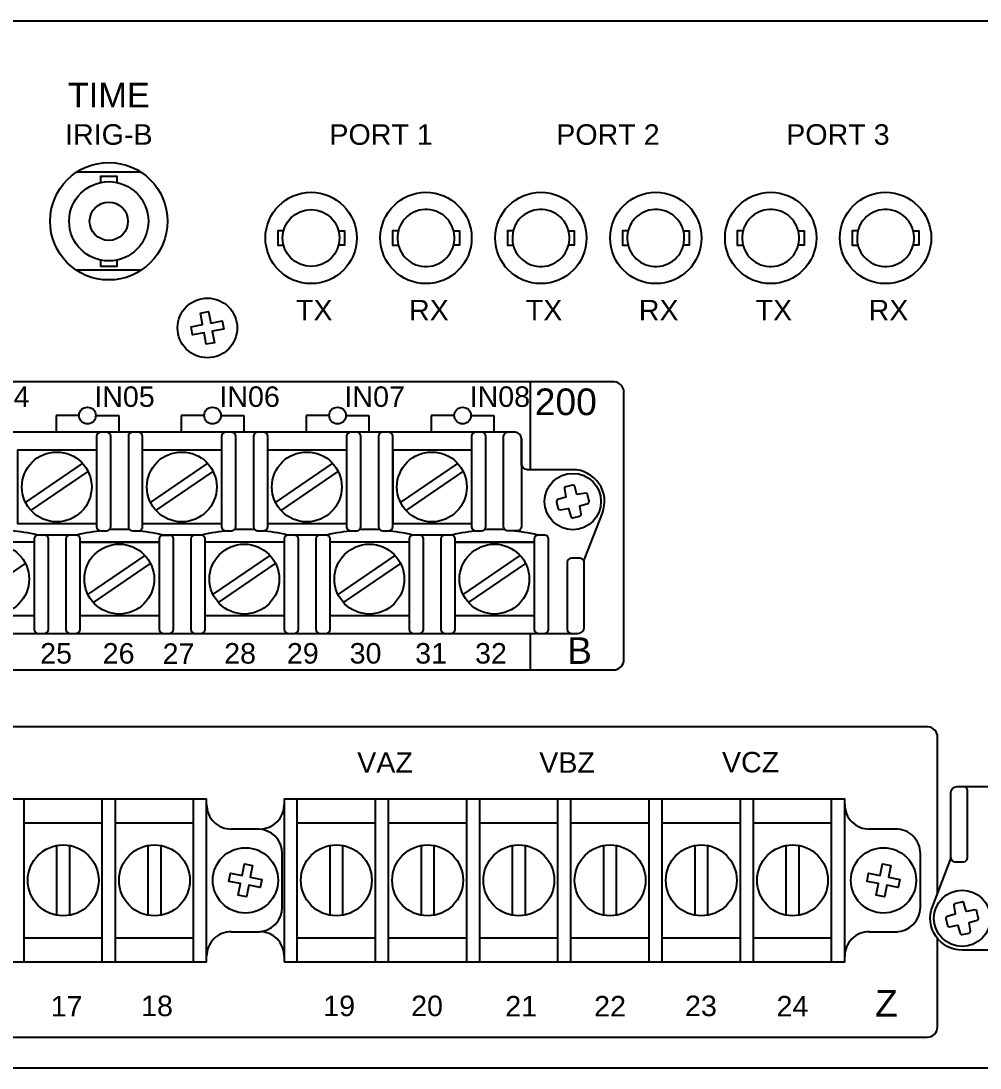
# Model space of a CAD drawing. Header units: inches. Extents: x 2.3 to 23.5, y 0.5 to 14.5.
# Drawn here: x 11.81 to 16.41, y 3.29 to 8.31 of the extents above; entities that cross this region are included whole.
import ezdxf
from ezdxf.enums import TextEntityAlignment as Align

# ---------------------------------------------------------------- set-up
doc = ezdxf.new("R2010")
doc.units = ezdxf.units.IN
doc.header["$MEASUREMENT"] = 0
doc.layers.add('DWG', color=7, linetype='Continuous')
doc.styles.add('Arial', font='arial.ttf')

msp = doc.modelspace()

# ---------------------------------------------------------------- linework, layer by layer
at = {"layer": 'DWG'}
for points in [[(20.33183167017974, 8.310184563789672, -0.414213562373095), (20.45283167017974, 8.189184563789674), (20.4528317351609, 3.410184493353583, -0.415701394917881), (20.33183173467437, 3.289184493353584), (3.323831664642939, 3.289184561741592, -0.4142135623731193), (3.202831664642942, 3.410184561741604), (3.202831670179703, 8.189184563789674, -0.4145989712383513), (3.323699967758916, 8.310184492113915), (20.33196337260165, 8.310184492113915)], [(13.77036225941599, 7.40483794680191, 10376.12174335942), (13.77041441361218, 7.404829648466125)], [(14.32136225941599, 7.40483794680191, 10376.12174335942), (14.32141441361217, 7.404829648466125)], [(14.87236225941599, 7.40483794680191, 10376.12174335942), (14.87241441361217, 7.404829648466125)], [(15.423362259416, 7.40483794680191, 10376.12174335942), (15.42341441361218, 7.404829648466125)], [(15.97436225941599, 7.40483794680191, 10376.12174335942), (15.97441441361218, 7.404829648466125)], [(14.20648250898646, 6.307638293401434, 0.4142135623730607), (14.17648250898646, 6.337638293401435), (9.178180676254213, 6.337638293401435, 0.414213562373078), (9.148180676254212, 6.307638293401434), (9.148180676254212, 5.993170716431447, -0.09250175712104021), (9.14616179545976, 5.982351429578566), (9.060637283650696, 5.761165727372282, 0.5269038964343622), (9.20334099159899, 5.55298736442259), (9.428180855105692, 5.55298736442259, -0.4142135623730779), (9.458180855105692, 5.522987364422589)], [(9.478180855105691, 5.845195182144264, 0.414213562373095), (9.458180855105692, 5.825195182144265), (9.458180855105692, 5.522987364422589), (9.458180855105692, 5.403638249612202, 0.414213562373095), (9.488180855105693, 5.373638249612201), (14.47748244514285, 5.373638249612201, 0.414213562373095), (14.50748244514285, 5.403638249612202), (14.50748244514285, 5.718105067964716, -0.09250175712104637), (14.5095013259373, 5.728924354817595), (14.59502613107631, 5.950110815641354, 0.5269038964343592), (14.45232242312802, 6.158289178591046), (14.23648250898647, 6.158289178591046, -0.414213562373095), (14.20648250898646, 6.188289178591047), (14.20648250898646, 6.307638293401434), (14.20648250898646, 5.88556740385164, -0.414213562373095), (14.18648250898647, 5.865567403851641), (14.14036994514284, 5.865567403851641, -0.414213562373095), (14.12036994514284, 5.88556740385164), (14.12036994514284, 6.317638293401435, -0.414213562373095), (14.14036994514284, 6.337638293401435)], [(12.1888866118095, 6.337638293401435, 0.414213562373095), (12.1688866118095, 6.317638293401435), (12.1688866118095, 5.88556740385164, 0.414213562373095), (12.1888866118095, 5.865567403851641), (12.21753105625395, 5.865567403851641, 0.414213562373095), (12.23753105625395, 5.88556740385164), (12.23753105625394, 6.317638293401435, 0.414213562373095), (12.21753105625394, 6.337638293401435)], [(12.34146161180952, 6.337638293401437, 0.414213562373095), (12.32146161180952, 6.317638293401437), (12.32146161180952, 5.885567403851642, 0.414213562373095), (12.34146161180952, 5.865567403851642), (12.37010605625396, 5.865567403851642, 0.414213562373095), (12.39010605625396, 5.885567403851642), (12.39010605625396, 6.317638293401437, 0.414213562373095), (12.37010605625396, 6.337638293401437)], [(12.78852411180952, 6.337638293401435, 0.414213562373095), (12.76852411180952, 6.317638293401435), (12.76852411180953, 5.88556740385164, 0.414213562373095), (12.78852411180953, 5.865567403851641), (12.81716855625397, 5.865567403851641, 0.414213562373095), (12.83716855625397, 5.88556740385164), (12.83716855625397, 6.317638293401435, 0.414213562373095), (12.81716855625397, 6.337638293401435)], [(12.94109772292063, 6.337638293401435, 0.414213562373095), (12.92109772292063, 6.317638293401435), (12.92109772292063, 5.88556740385164, 0.414213562373095), (12.94109772292063, 5.865567403851641), (12.96974216736508, 5.865567403851641, 0.414213562373095), (12.98974216736508, 5.88556740385164), (12.98974216736508, 6.317638293401435, 0.414213562373095), (12.96974216736508, 6.337638293401435)], [(13.38816022292064, 6.337638293401435, 0.414213562373095), (13.36816022292064, 6.317638293401435), (13.36816022292064, 5.88556740385164, 0.414213562373095), (13.38816022292064, 5.865567403851641), (13.41680466736509, 5.865567403851641, 0.414213562373095), (13.43680466736509, 5.88556740385164), (13.43680466736508, 6.317638293401435, 0.414213562373095), (13.41680466736508, 6.337638293401435)], [(13.54073383403175, 6.337638293401435, 0.414213562373095), (13.52073383403175, 6.317638293401435), (13.52073383403175, 5.88556740385164, 0.414213562373095), (13.54073383403175, 5.865567403851641), (13.5693782784762, 5.865567403851641, 0.414213562373095), (13.5893782784762, 5.88556740385164), (13.58937827847619, 6.317638293401435, 0.414213562373095), (13.56937827847619, 6.337638293401435)], [(13.98779633403173, 6.337638293401435, 0.414213562373095), (13.96779633403173, 6.317638293401435), (13.96779633403173, 5.88556740385164, 0.414213562373095), (13.98779633403173, 5.865567403851641), (14.01644077847618, 5.865567403851641, 0.414213562373095), (14.03644077847618, 5.88556740385164), (14.03644077847617, 6.317638293401435, 0.414213562373095), (14.01644077847617, 6.337638293401435)], [(14.45188468741289, 6.083842845268107), (14.41899418736676, 6.076149827471838, 0.3918076112591646), (14.41266412715881, 6.066347327377823), (14.41969407261496, 6.027012955105182, -0.399736758772524), (14.41897717422996, 6.025857748450228), (14.38060492417613, 6.014712750531528, 0.3918336306452697), (14.3746274465618, 6.004691499631207), (14.37820255192854, 5.988182817007585), (14.38232031769309, 5.971800926252584, 0.3918009305141076), (14.39212281778711, 5.965470646047187), (14.43145719005975, 5.972500811500783, -0.3997462427852815), (14.43261232338222, 5.971783619785842), (14.44375710130346, 5.933411663061962, 0.3917796854875317), (14.45377842553627, 5.92743374545271), (14.4866689255824, 5.935126689916492, 0.3918730117371313), (14.49299898579034, 5.944929190010507)], [(14.49299957245023, 5.944929190010507), (14.4859690403342, 5.984263562283148, -0.3996556551780012), (14.48668652537909, 5.985418768938104), (14.52505818877303, 5.996563766856804, 0.391792528397735), (14.53103625304725, 6.006585017757125), (14.52334338191595, 6.039475591135746, 0.3917823484332861), (14.51354088182194, 6.045805871341143), (14.4742065095493, 6.038775705887547, -0.3998975175916156), (14.47305137622683, 6.039492897602489), (14.4619060116457, 6.07786485432637, 0.3918145166464126), (14.45188468741289, 6.083842771935625)], [(11.88591439599677, 5.845195186949258, 0.03581944278258475), (11.75843715138137, 5.865567403851639)], [(11.88958383403174, 5.845195182144264, 0.414213562373095), (11.86958383403174, 5.825195182144265), (11.86958383403175, 5.3936382496122, 0.414213562373095), (11.88958383403175, 5.373638249612201)], [(11.91822827847619, 5.373638249612201, 0.414213562373095), (11.93822827847619, 5.3936382496122), (11.93822827847619, 5.825195182144265, 0.414213562373095), (11.91822827847619, 5.845195182144264)], [(12.04162966736507, 5.845195182144264, 0.414213562373095), (12.02162966736507, 5.825195182144265), (12.02162966736507, 5.3936382496122, 0.414213562373095), (12.04162966736507, 5.373638249612201)], [(12.07027411180952, 5.373638249612201, 0.414213562373095), (12.09027411180952, 5.3936382496122), (12.09027411180952, 5.825195182144265, 0.414213562373095), (12.07027411180951, 5.845195182144264)], [(12.20154302950107, 5.865567403851639, 0.03581944278258247), (12.07406578488568, 5.84519518694926)], [(12.32833507066844, 5.870477873783688, 0.03038910950689478), (12.23061193630426, 5.870437073023835)], [(12.48555189599677, 5.845195186949258, 0.03581944278258475), (12.35807465138137, 5.865567403851639)], [(12.51786577847619, 5.373638249612201, 0.414213562373095), (12.53786577847619, 5.3936382496122), (12.53786577847619, 5.825195182144265, 0.414213562373095), (12.51786577847618, 5.845195182144264), (12.48922133403174, 5.845195182144264, 0.414213562373095), (12.46922133403174, 5.825195182144265), (12.46922133403174, 5.3936382496122, 0.414213562373095), (12.48922133403174, 5.373638249612201)], [(12.64126577847618, 5.845195182144264, 0.414213562373095), (12.62126577847618, 5.825195182144265), (12.62126577847619, 5.3936382496122, 0.414213562373095), (12.64126577847619, 5.373638249612201), (12.66991022292063, 5.373638249612201, 0.414213562373095), (12.68991022292063, 5.3936382496122), (12.68991022292063, 5.825195182144265, 0.414213562373095), (12.66991022292063, 5.845195182144264)], [(12.80117914061218, 5.865567403851639, 0.03581944278258247), (12.67370189599679, 5.84519518694926)], [(12.92797118177956, 5.870477873783688, 0.03038910950689478), (12.83024804741538, 5.870437073023835)], [(13.08518800710788, 5.845195186949258, 0.03581944278258475), (12.95771076249249, 5.865567403851639)], [(13.08885744514285, 5.845195182144264, 0.414213562373095), (13.06885744514285, 5.825195182144265), (13.06885744514286, 5.3936382496122, 0.414213562373095), (13.08885744514286, 5.373638249612201)], [(13.1175018895873, 5.373638249612201, 0.414213562373095), (13.1375018895873, 5.3936382496122), (13.1375018895873, 5.825195182144265, 0.414213562373095), (13.1175018895873, 5.845195182144264)], [(13.2409018895873, 5.845195182144264, 0.414213562373095), (13.2209018895873, 5.825195182144265), (13.2209018895873, 5.3936382496122, 0.414213562373095), (13.2409018895873, 5.373638249612201)], [(13.26954633403175, 5.373638249612201, 0.414213562373095), (13.28954633403175, 5.3936382496122), (13.28954633403175, 5.825195182144265, 0.414213562373095), (13.26954633403174, 5.845195182144264)], [(13.4008152517233, 5.865567403851639, 0.03581944278258247), (13.27333800710791, 5.84519518694926)], [(13.52760729289067, 5.870477873783688, 0.03038910950689478), (13.42988415852649, 5.870437073023835)], [(13.684824118219, 5.845195186949258, 0.03581944278258475), (13.5573468736036, 5.865567403851639)], [(13.68849355625397, 5.845195182144264, 0.414213562373095), (13.66849355625397, 5.825195182144265), (13.66849355625397, 5.3936382496122, 0.414213562373095), (13.68849355625397, 5.373638249612201)], [(13.71713800069842, 5.373638249612201, 0.414213562373095), (13.73713800069842, 5.3936382496122), (13.73713800069842, 5.825195182144265, 0.414213562373095), (13.71713800069842, 5.845195182144264)], [(13.8405393895873, 5.845195182144264, 0.414213562373095), (13.8205393895873, 5.825195182144265), (13.8205393895873, 5.3936382496122, 0.414213562373095), (13.8405393895873, 5.373638249612201)], [(13.86918383403174, 5.373638249612201, 0.414213562373095), (13.88918383403174, 5.3936382496122), (13.88918383403174, 5.825195182144265, 0.414213562373095), (13.86918383403174, 5.845195182144264)], [(14.00045275172329, 5.865567403851639, 0.03581944278258247), (13.8729755071079, 5.84519518694926)], [(14.12724479289067, 5.870477873783688, 0.03038910950689478), (14.02952165852649, 5.870437073023835)], [(14.284461618219, 5.845195186949258, 0.03581944278258475), (14.1569843736036, 5.865567403851639)], [(14.31677550069842, 5.373638249612201, 0.414213562373095), (14.33677550069842, 5.3936382496122), (14.33677550069842, 5.825195182144265, 0.414213562373095), (14.31677550069841, 5.845195182144264), (14.28813105625397, 5.845195182144264, 0.414213562373095), (14.26813105625397, 5.825195182144265), (14.26813105625397, 5.3936382496122, 0.414213562373095), (14.28813105625397, 5.373638249612201)], [(14.50748244514285, 5.714353586419492, 0.414213562373095), (14.48748244514285, 5.734353586419491), (14.44667827847619, 5.734353586419491, 0.414213562373095), (14.42667827847619, 5.714353586419492), (14.4266782784762, 5.3936382496122, 0.414213562373095), (14.44667827847619, 5.373638249612201)], [(16.20210602856475, 4.125997427687603), (16.20242158930954, 4.875258852784471, 0.382522916146897), (16.15760522424121, 4.925267183591528), (3.470663639507963, 4.925267183591528, 0.414213562373095), (3.420669196326484, 4.875272740410049)], [(16.14661980470927, 4.925267183591528, 0.0006249818141553668), (16.14649480483023, 4.925253295965947)], [(3.420669196326484, 4.875272740410049), (3.42008462648282, 3.487272899989692, 0.4142135623731053), (3.470084626482826, 3.437272899989688), (16.15182868739586, 3.437259012364107, 0.4142135623730951), (16.20183701946588, 3.487267344434125), (16.20201528699705, 3.910542376766289)], [(16.57518085510572, 3.82453736442259, 0.4142135623730779), (16.54518085510572, 3.854537364422591), (16.32034099159902, 3.854537364422591, -0.5269038964343625), (16.17763728365073, 4.062715727372283), (16.26316179545979, 4.283901429578568, 0.09250175712104043), (16.26518067625425, 4.294720716431448), (16.26518067625425, 4.609188293401435, -0.4142135623730861), (16.29518067625425, 4.639188293401436), (18.29530056454204, 4.639188293401436, -0.4142135623730605), (18.32530056454204, 4.609188293401433), (18.32530056454204, 4.18711740385164, -0.414213562373095), (18.30530056454204, 4.16711740385164), (18.25918800069842, 4.16711740385164, -0.414213562373095), (18.23918800069842, 4.18711740385164), (18.23918800069841, 4.619188293401435, -0.414213562373095), (18.25918800069841, 4.639188293401435)], [(16.26518067625425, 4.298472956594144, 0.414213562373095), (16.28518067625425, 4.278472956594144), (16.32598484292091, 4.278472956594144, 0.414213562373095), (16.34598484292091, 4.298472956594144), (16.34598484292091, 4.619188293401437, 0.414213562373095), (16.32598484292091, 4.639188293401436)], [(12.69669198771966, 4.553166311551003, 0.4142135623731013), (12.81469198771967, 4.435166311551002)], [(12.95119198771967, 4.435166311551002, 0.4142135623730909), (13.06919198771967, 4.553166311551003)], [(15.75669198771966, 4.553166311551003, 0.4142135623731013), (15.87469198771967, 4.435166311551002)], [(13.05994198771966, 4.317166311551004, 0.4142135623730929), (12.94194198771967, 4.435166311551004)], [(16.11994198771966, 4.317166311551004, 0.4142135623730929), (16.00194198771966, 4.435166311551004)], [(16.27966384227681, 4.067897353003128), (16.28669437439283, 4.028562980730485, -0.3996556551780024), (16.28597688934795, 4.027407774075534), (16.24760522595401, 4.016262776156833, 0.391792528397735), (16.24162716167979, 4.006241525256512), (16.24932003281108, 3.973350951877888, 0.3917823484332864), (16.2591225329051, 3.967020671672493), (16.29845690517774, 3.974050837126087, -0.3998975175916137), (16.29961203850021, 3.973333645411148), (16.31075740308134, 3.934961688687266, 0.3918145166464134), (16.32077872731415, 3.928983771078008)], [(16.32077872731415, 3.928983697745527), (16.35366922736028, 3.936676715541796, 0.3918076112591659), (16.35999928756823, 3.946479215635811), (16.35296934211208, 3.985813587908454, -0.3997367587725233), (16.35368624049708, 3.986968794563409), (16.39205849055091, 3.998113792482108, 0.3918336306452707), (16.39803596816524, 4.00813504338243), (16.3944608627985, 4.024643726006052), (16.39034309703394, 4.041025616761051, 0.3918009305141054), (16.38054059693993, 4.04735589696645), (16.34120622466729, 4.040325731512852, -0.3997462427852821), (16.34005109134482, 4.041042923227791), (16.32890631342358, 4.079414879951675, 0.3917796854875304), (16.31888498919077, 4.085392797560927), (16.28599448914463, 4.077699853097145, 0.3918730117371316), (16.27966442893669, 4.067897353003128)], [(12.94194198771967, 3.943166311551003, 0.4142135623730929), (13.05994198771966, 4.061166311551005)], [(16.00194198771966, 3.943166311551003, 0.4142135623730929), (16.11994198771966, 4.061166311551005)], [(12.81469198771967, 3.943166311551003, 0.4142135623730971), (12.69669198771966, 3.825166311551003)], [(13.06919198771967, 3.825166311551005, 0.4142135623730929), (12.95119198771967, 3.943166311551003)], [(15.87469198771966, 3.943166311551003, 0.4142135623730971), (15.75669198771966, 3.825166311551003)]]:
    msp.add_lwpolyline(points, format="xyb", dxfattribs=at)
for points in [[(12.38273088385225, 7.584688344892545), (12.07293257100213, 7.584688344892545)], [(12.1888317237919, 7.535740963670202), (12.1888317237919, 7.566188318606427), (12.26683174939561, 7.566188318606427), (12.26683174939561, 7.535740963670202)], [(13.06530082581349, 7.304535532170629), (13.03786222945316, 7.304535532170629), (13.03786222945316, 7.234535567482862), (13.06535699849791, 7.234535567482862)], [(13.33036740374176, 7.304535532170629), (13.357862246119, 7.304535532170629), (13.357862246119, 7.234535567482862), (13.33042357642618, 7.234535567482862)], [(13.61630082581349, 7.304535532170629), (13.58886222945316, 7.304535532170629), (13.58886222945316, 7.234535567482862), (13.61635699849791, 7.234535567482862)], [(13.88136740374176, 7.304535532170629), (13.908862246119, 7.304535532170629), (13.908862246119, 7.234535567482862), (13.88142357642618, 7.234535567482862)], [(14.16730082581349, 7.304535532170629), (14.13986222945316, 7.304535532170629), (14.13986222945316, 7.234535567482862), (14.16735699849791, 7.234535567482862)], [(14.43236740374176, 7.304535532170629), (14.45986224611899, 7.304535532170629), (14.45986224611899, 7.234535567482862), (14.43242357642618, 7.234535567482862)], [(14.71830082581348, 7.304535532170629), (14.69086222945316, 7.304535532170629), (14.69086222945316, 7.234535567482862), (14.71835699849791, 7.234535567482862)], [(14.98336740374176, 7.304535532170629), (15.01086224611899, 7.304535532170629), (15.01086224611899, 7.234535567482862), (14.98342357642618, 7.234535567482862)], [(15.26930082581349, 7.304535532170629), (15.24186222945316, 7.304535532170629), (15.24186222945316, 7.234535567482862), (15.26935699849791, 7.234535567482862)], [(15.53436740374176, 7.304535532170629), (15.561862246119, 7.304535532170629), (15.561862246119, 7.234535567482862), (15.53442357642619, 7.234535567482862)], [(15.82030082581349, 7.304535532170629), (15.79286222945316, 7.304535532170629), (15.79286222945316, 7.234535567482862), (15.82035699849791, 7.234535567482862)], [(16.08536740374176, 7.304535532170629), (16.112862246119, 7.304535532170629), (16.112862246119, 7.234535567482862), (16.08542357642618, 7.234535567482862)], [(12.26683174939561, 7.163635795594191), (12.26683174939561, 7.133188147328022), (12.1888317237919, 7.133188147328022), (12.1888317237919, 7.163635795594191)], [(12.38273088385225, 7.114588290425679), (12.07293257100213, 7.114588290425679)], [(14.24798530379267, 6.5800717308832), (14.24798530379267, 6.158289178591046)], [(12.08533838393868, 6.417948319785113), (11.97533422106145, 6.417955399815613)], [(11.97533422106145, 6.417955399815613), (11.97533422106145, 6.337638293401435)], [(12.16533838393871, 6.417948319785113), (12.2753286579274, 6.417955399815613)], [(12.2753286579274, 6.417955399815613), (12.2753286579274, 6.337638293401435)], [(12.68525643949424, 6.417948319785113), (12.57525227661701, 6.417955399815613)], [(12.57525227661701, 6.417955399815613), (12.57525227661701, 6.337638293401435)], [(12.76525643949424, 6.417948319785113), (12.87524671348296, 6.417955399815613)], [(12.87524671348296, 6.417955399815613), (12.87524671348296, 6.337638293401435)], [(13.28458005060537, 6.417948319785113), (13.17457588772814, 6.417955399815613)], [(13.17457588772814, 6.417955399815613), (13.17457588772814, 6.337638293401435)], [(13.3645800506054, 6.417948319785113), (13.47457032459409, 6.417955399815613)], [(13.47457032459409, 6.417955399815613), (13.47457032459409, 6.337638293401435)], [(13.88449810616093, 6.417948319785113), (13.77449394328371, 6.417955399815613)], [(13.77449394328371, 6.417955399815613), (13.77449394328371, 6.337638293401435)], [(13.96449810616094, 6.417948319785113), (14.07448838014965, 6.417955399815613)], [(14.07448838014965, 6.417955399815613), (14.07448838014965, 6.337638293401435)], [(12.1688866118095, 6.252136838530671), (11.79046855625394, 6.252136838530671), (11.79046855625394, 5.900357867716783), (12.1688866118095, 5.900357867716783)], [(12.76852411180952, 6.252136838530671), (12.39010605625396, 6.252136838530673)], [(13.36816022292064, 6.252136838530671), (12.98974216736508, 6.252136838530671)], [(13.96779633403173, 6.252136838530671), (13.58937827847617, 6.252136838530671), (13.58937827847617, 5.900357867716783), (13.96779633403173, 5.900357867716783)], [(11.82793151947898, 6.001628920321886), (12.10197999897691, 6.188480280717085)], [(12.42756901947897, 6.001628920321886), (12.70161749897691, 6.188480280717084)], [(13.02720513059009, 6.001628920321886), (13.30125361008803, 6.188480280717085)], [(13.62684124170121, 6.001628920321886), (13.90088972119914, 6.188480280717085)], [(11.85440833387036, 5.962796274557228), (12.12845689957807, 6.149647486442083)], [(12.45404583387035, 5.962796274557226), (12.72809439957806, 6.149647486442083)], [(13.05368194498147, 5.962796274557228), (13.32773051068918, 6.149647486442083)], [(13.65331805609259, 5.962796274557228), (13.9273666218003, 6.149647486442083)], [(12.39010605625396, 5.900357867716783), (12.76852411180952, 5.900357867716783)], [(12.98974216736508, 5.900357867716783), (13.36816022292064, 5.900357867716783)], [(12.07348244514284, 5.845195182144264), (11.88533105625396, 5.845195182144264)], [(12.6737018895873, 5.845195182144264), (12.48555191651107, 5.845195182144264), (12.51897811440482, 5.845195182144264)], [(12.94170103837724, 5.865567403851641), (12.94079688858047, 5.865575778095117)], [(13.27333800069839, 5.845195182144264), (13.08518800069839, 5.845195182144264)], [(13.87239216736507, 5.845195182144264), (13.68424077847619, 5.845195182144264)], [(11.86958383403174, 5.810404905245113), (11.49063661180952, 5.810404905245111)], [(12.46922133403174, 5.810404905245115), (12.09027411180952, 5.810404905245113), (12.46869216736508, 5.810404905245113)], [(13.06885744514285, 5.810404905245113), (12.68991022292063, 5.810404905245113)], [(13.66849355625397, 5.810404905245113), (13.28954633403175, 5.810404905245111)], [(14.26813105625397, 5.810404905245115), (13.88918383403174, 5.810404905245113), (14.2676018895873, 5.810404905245113)], [(12.12773707503453, 5.559896987036327), (12.40178555453246, 5.746748347431524)], [(12.72737318614564, 5.559896987036327), (13.00142166564358, 5.746748347431524)], [(13.32700929725676, 5.559896987036327), (13.60105777675469, 5.746748347431522)], [(13.92664679725675, 5.559896987036327), (14.20069527675469, 5.746748347431524)], [(11.55457638942591, 5.521064341271666), (11.82862495513362, 5.707915553156523)], [(12.1542138894259, 5.521064341271666), (12.42826245513361, 5.707915553156523)], [(12.75385000053702, 5.521064341271666), (13.02789856624473, 5.707915553156523)], [(13.35348611164814, 5.521064341271666), (13.62753467735585, 5.707915553156523)], [(13.95312361164813, 5.521064341271666), (14.22717217735584, 5.707915553156523)], [(11.49063661180952, 5.458571580799836), (11.86958383403174, 5.458571580799836)], [(12.09027411180952, 5.458571580799836), (12.46869216736508, 5.458571580799836)], [(12.68991022292063, 5.458571580799836), (13.06885744514285, 5.458571580799836)], [(13.28954633403175, 5.458571580799836), (13.66849355625397, 5.458571580799836)], [(13.88918383403174, 5.458571580799836), (14.2676018895873, 5.458571580799836)], [(14.24798530379267, 5.373638249612201), (14.24798530379267, 5.198523051103765)], [(11.82169211868093, 3.79916631597677), (11.82169211868093, 4.579166352016459)], [(12.19669215998178, 3.79916631597677), (12.19669215998178, 4.579166352016459)], [(12.25919197131196, 3.79916631597677), (12.25919197131196, 4.579166352016459)], [(12.63419201261282, 3.79916631597677), (12.63419201261282, 4.579166352016459)], [(13.13169212149689, 3.79916631597677), (13.13169212149689, 4.579166352016459)], [(13.50669216279775, 3.79916631597677), (13.50669216279775, 4.579166352016459)], [(13.56919197412793, 3.79916631597677), (13.56919197412793, 4.579166352016459)], [(13.94419201542878, 3.79916631597677), (13.94419201542878, 4.579166352016459)], [(14.00669182675896, 3.79916631597677), (14.00669182675896, 4.579166352016459)], [(14.38169186805982, 3.79916631597677), (14.38169186805982, 4.579166352016459)], [(14.44419226604989, 3.79916631597677), (14.44419226604989, 4.579166352016459)], [(14.81919172069085, 3.79916631597677), (14.81919172069085, 4.579166352016459)], [(14.88169211868092, 3.79916631597677), (14.88169211868092, 4.579166352016459)], [(15.25669215998178, 3.79916631597677), (15.25669215998178, 4.579166352016459)], [(15.31919197131196, 3.79916631597677), (15.31919197131196, 4.579166352016459)], [(15.69419201261282, 3.79916631597677), (15.69419201261282, 4.579166352016459)], [(12.19669215998178, 4.464166347172995), (11.82169211868093, 4.464166347172995)], [(12.63419201261282, 4.464166347172995), (12.25919197131196, 4.464166347172995)], [(12.95119192393613, 4.435166282184221), (12.81469200746147, 4.435166282184221)], [(13.50669216279775, 4.464166347172995), (13.13169212149689, 4.464166347172995)], [(13.94419201542878, 4.464166347172995), (13.56919197412793, 4.464166347172995)], [(14.38169186805982, 4.464166347172995), (14.00669182675896, 4.464166347172995)], [(14.81919172069085, 4.464166347172995), (14.44419226604989, 4.464166347172995)], [(15.25669215998178, 4.464166347172995), (14.88169211868092, 4.464166347172995)], [(15.69419201261282, 4.464166347172995), (15.31919197131196, 4.464166347172995)], [(16.01119192393612, 4.435166282184221), (15.87469200746147, 4.435166282184221)], [(11.97919211256089, 4.021834323696943), (11.97919211256089, 4.356498344296286)], [(12.03919216610182, 4.356498344296286), (12.03919216610182, 4.021834323696943)], [(12.41669196519192, 4.021834323696943), (12.41669196519192, 4.356498344296286)], [(12.47669201873285, 4.356498344296286), (12.47669201873285, 4.021834323696943)], [(13.28919211537686, 4.021834323696943), (13.28919211537686, 4.356498344296286)], [(13.34919216891778, 4.356498344296286), (13.34919216891778, 4.021834323696943)], [(13.72669196800789, 4.021834323696943), (13.72669196800789, 4.356498344296286)], [(13.78669202154882, 4.356498344296286), (13.78669202154882, 4.021834323696943)], [(14.16419182063893, 4.021834323696943), (14.16419182063893, 4.356498344296286)], [(14.22419187417985, 4.356498344296286), (14.22419187417985, 4.021834323696943)], [(14.60169225992985, 4.021834323696943), (14.60169225992985, 4.356498344296286)], [(14.66169172681089, 4.356498344296286), (14.66169172681089, 4.021834323696943)], [(15.03919211256089, 4.021834323696943), (15.03919211256089, 4.356498344296286)], [(15.09919216610182, 4.356498344296286), (15.09919216610182, 4.021834323696943)], [(15.47669196519193, 4.021834323696943), (15.47669196519193, 4.356498344296286)], [(15.53669201873285, 4.356498344296286), (15.53669201873285, 4.021834323696943)], [(13.05994194764657, 4.061166275997541), (13.05994194764657, 4.317166318663203)], [(16.11994194764657, 4.061166275997541), (16.11994194764657, 4.317166318663203)], [(12.81469200746147, 3.943166312476523), (12.95119192393613, 3.943166312476523)], [(15.87469200746147, 3.943166312476523), (16.01119192393612, 3.943166312476523)], [(11.82169211868093, 3.914166320820234), (12.19669215998178, 3.914166320820234)], [(12.25919197131196, 3.914166320820234), (12.63419201261282, 3.914166320820234)], [(13.13169212149689, 3.914166320820234), (13.50669216279775, 3.914166320820234)], [(13.56919197412793, 3.914166320820234), (13.94419201542878, 3.914166320820234)], [(14.00669182675896, 3.914166320820234), (14.38169186805982, 3.914166320820234)], [(14.44419226604989, 3.914166320820234), (14.81919172069085, 3.914166320820234)], [(14.88169211868092, 3.914166320820234), (15.25669215998178, 3.914166320820234)], [(15.31919197131196, 3.914166320820234), (15.69419201261282, 3.914166320820234)]]:
    msp.add_lwpolyline(points, dxfattribs=at)
for points in [[(12.77915999035235, 6.832373472243805), (12.7239493460079, 6.822081017470563), (12.73424204576652, 6.766870550332968), (12.69491964973119, 6.759539574911848), (12.68462694997256, 6.81475004204944), (12.62941637369566, 6.804457614561024), (12.6220856159751, 6.843780255870772), (12.677296192252, 6.854072683359188), (12.66693203316243, 6.909666594357963), (12.70625449726532, 6.916997597063913), (12.71661858828734, 6.861403658780308), (12.77182916456423, 6.871696086268724)], [(10.00919172350682, 3.79916631597677), (12.696691823943, 3.79916631597677), (12.696691823943, 4.579166352016459), (10.00919172350682, 4.579166352016459)], [(13.06919172350682, 3.79916631597677), (15.75669182394299, 3.79916631597677), (15.75669182394299, 4.579166352016459), (13.06919172350682, 4.579166352016459)], [(12.91745722030896, 4.259942853046894), (12.90646849391834, 4.204866562626234), (12.96154471100651, 4.193878129565551), (12.95371866808029, 4.154651262717664), (12.89864245099212, 4.165639695778347), (12.88765372460149, 4.110563478690173), (12.84842671108863, 4.118389814946335), (12.85941543747926, 4.17346603203451), (12.80395671814312, 4.184530804213317), (12.81178276106933, 4.223757744393691), (12.86724148040548, 4.212692898882397), (12.87823020679611, 4.26776911597057)], [(15.97745722030896, 4.259942853046894), (15.96646849391833, 4.204866562626234), (16.02154471100651, 4.193878129565551), (16.01371866808029, 4.154651262717664), (15.95864245099212, 4.165639695778347), (15.94765372460149, 4.110563478690173), (15.90842671108863, 4.118389814946335), (15.91941543747926, 4.17346603203451), (15.86395671814312, 4.184530804213317), (15.87178276106933, 4.223757744393691), (15.92724148040548, 4.212692898882397), (15.93823020679611, 4.26776911597057)]]:
    msp.add_lwpolyline(points, close=True, dxfattribs=at)
msp.add_lwpolyline([(14.64206406350087, 6.5800717308832), (3.470079069664299, 6.5800717308832, 0.414213562373095), (3.42008462648282, 6.530077287701721), (3.42008462648282, 5.248523051103772, 0.4142135623731053), (3.470084626482826, 5.198523051103768), (14.64798251591016, 5.198523051103768, 0.4142135623730951), (14.69799084798018, 5.248531383173786), (14.69799084798018, 6.530077287701724, 0.4473804938691615)], format="xyb", close=True, dxfattribs=at)
for centre, radius in [((12.22783173409458, 7.349638283561731), 0.2815325083731413), ((12.22783173409459, 7.349688280963324), 0.1899999999999995), ((13.19786220081008, 7.269485560037426), 0.2189999999999994), ((13.74886220081008, 7.269485560037426), 0.2189999999999994), ((14.29986220081008, 7.269485560037426), 0.2189999999999994), ((14.85086220081008, 7.269485560037426), 0.2189999999999994), ((15.40186220081008, 7.269485560037426), 0.2189999999999994), ((15.95286220081008, 7.269485560037426), 0.2189999999999994), ((12.22783173409459, 7.349688280963324), 0.09199999999999875), ((13.19786220081008, 7.269485560037426), 0.1365538983725778), ((12.70062279052291, 6.838076835266079), 0.1431030862543974), ((12.12533838404909, 6.41794831978512), 0.04000000000000092), ((12.72525643960463, 6.41794831978512), 0.04000000000000092), ((13.3245800506054, 6.41794831978512), 0.04000000000000092), ((13.92449810616094, 6.417948319785113), 0.04000000000000092), ((11.97819418063246, 6.07563826205031), 0.167499999999998), ((12.57783168063245, 6.075638262050308), 0.167499999999998), ((13.17746779174357, 6.07563826205031), 0.167499999999998), ((13.77710390285468, 6.07563826205031), 0.167499999999998), ((14.45283168063245, 6.00563826205031), 0.1349999999999987), ((11.67836223618801, 5.633906328764747), 0.167499999999998), ((12.27799973618801, 5.633906328764748), 0.167499999999998), ((12.87763584729912, 5.633906328764748), 0.167499999999998), ((13.47727195841023, 5.633906328764747), 0.167499999999998), ((14.07690945841023, 5.633906328764748), 0.167499999999998), ((12.00919198771967, 4.189166311551004), 0.1699999999999917), ((12.44669198771967, 4.189166311551004), 0.1699999999999909), ((12.88294198771966, 4.189166311551007), 0.1565000000000012), ((13.31919198771967, 4.189166311551004), 0.1699999999999935), ((13.75669198771967, 4.189166311551004), 0.1699999999999934), ((14.19419198771967, 4.189166311551004), 0.1699999999999934), ((14.63169198771967, 4.189166311551004), 0.1699999999999917), ((15.06919198771967, 4.189166311551004), 0.1699999999999917), ((15.50669198771967, 4.189166311551004), 0.1699999999999909), ((15.94294198771966, 4.189166311551007), 0.1565000000000012), ((16.31983173409459, 4.007188280963326), 0.1349999999999987)]:
    msp.add_circle(centre, radius, dxfattribs=at)

# ---------------------------------------------------------------- texts
at = {"layer": 'DWG', "style": 'Arial'}
for s, height, p in [('TIME', 0.118, (12.22783173409459, 7.895448175429225)), ('IRIG-B', 0.098333, (12.22783173409459, 7.716547566226263))]:
    msp.add_text(s, height=height, dxfattribs=at).set_placement(p, align=Align.CENTER)
for s, height, p in [('PORT 1', 0.098333, (13.28559511957291, 7.716310207285291)), ('PORT 2', 0.098333, (14.37335011089235, 7.716310207285291)), ('PORT 3', 0.098333, (15.4761943491736, 7.716447448038954)), ('TX', 0.098333, (13.12534637022804, 6.87433887221191)), ('RX', 0.098333, (13.66749887391318, 6.87433887221191)), ('TX', 0.098333, (14.22734289800581, 6.87433887221191)), ('RX', 0.098333, (14.76949540169096, 6.87433887221191)), ('TX', 0.098333, (15.32933942578359, 6.87433887221191)), ('RX', 0.098333, (15.87150549283679, 6.87433887221191)), ('IN04', 0.098333, (11.55791238802681, 6.459528523257513)), ('IN05', 0.098333, (12.15790831901639, 6.459528523257513)), ('IN06', 0.098333, (12.75791103169, 6.459528523257513)), ('IN07', 0.098333, (13.35791374436361, 6.459528523257513)), ('IN08', 0.098333, (13.95791645703722, 6.459528523257513)), ('200', 0.127833, (14.27034384272012, 6.420010414750871)), ('25', 0.098333, (11.89843986805396, 5.228605400427648)), ('26', 0.098333, (12.19838018923451, 5.228605400427648)), ('27', 0.098333, (12.48571335980743, 5.227027131760517)), ('28', 0.098333, (12.78096075564076, 5.228605400427648)), ('29', 0.098333, (13.08172844227271, 5.228605400427648)), ('30', 0.098333, (13.38266310051081, 5.228742641181315)), ('31', 0.098333, (13.69700771856637, 5.228742641181315)), ('32', 0.098333, (13.98409674851429, 5.228742641181315)), ('B', 0.127833, (14.42575805070272, 5.227027131760517)), ('VAZ', 0.098333, (13.41904352442027, 4.705230799295242)), ('VBZ', 0.098333, (14.29205649100013, 4.705230799295242)), ('VCZ', 0.098333, (15.16830432086124, 4.706809067962373)), ('17', 0.098333, (11.94897993493694, 3.536583880892463)), ('18', 0.098333, (12.38237701610014, 3.538162149559595)), ('19', 0.098333, (13.25599355255847, 3.538175712927652)), ('20', 0.098333, (13.6775265108491, 3.538162149559595)), ('21', 0.098333, (14.12911206857479, 3.536583880892463)), ('22', 0.098333, (14.55517814930396, 3.536583880892463)), ('23', 0.098333, (14.99103698176924, 3.538299390313258)), ('24', 0.098333, (15.42977124826229, 3.53657031752441)), ('Z', 0.127833, (15.90233077514945, 3.536163416482742))]:
    msp.add_text(s, height=height, dxfattribs=at).set_placement(p)

doc.saveas('drawing.dxf')
